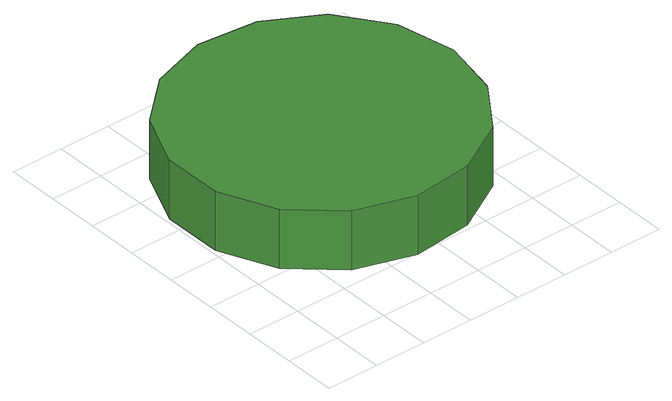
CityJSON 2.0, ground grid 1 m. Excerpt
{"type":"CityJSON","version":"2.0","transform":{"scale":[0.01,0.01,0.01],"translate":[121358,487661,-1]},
"CityObjects":{
"tree1":{"type":"SolitaryVegetationObject","attributes":{"function":"something"},"geometry":[{"type":"MultiSurface","lod":"1","boundaries":[[[0,1,2,3,4,5,6,7,8,9,10,11,12,13,14]],[[15,16,17,18,19,20,21,22,23,24,25,26,27,28,29]],[[0,29,28,1]],[[1,28,27,2]],[[2,27,26,3]],[[3,26,25,4]],[[4,25,24,5]],[[5,24,23,6]],[[6,23,22,7]],[[7,22,21,8]],[[8,21,20,9]],[[9,20,19,10]],[[10,19,18,11]],[[11,18,17,12]],[[12,17,16,13]],[[13,16,15,14]],[[14,15,29,0]]]}]}
},
"vertices":[
[564,377,193],[540,491,193],[472,586,193],[370,644,193],[254,656,193],[143,620,193],[56,542,193],[9,435,193],[9,318,193],[56,212,193],[143,134,193],[254,98,193],[370,110,193],[472,168,193],[540,263,193],[540,263,76],[472,168,76],[370,110,76],[254,98,76],[143,134,76],[56,212,76],[9,318,76],[9,435,76],[56,542,76],[143,620,76],[254,656,76],[370,644,76],[472,586,76],[540,491,76],[564,377,76]
]}
